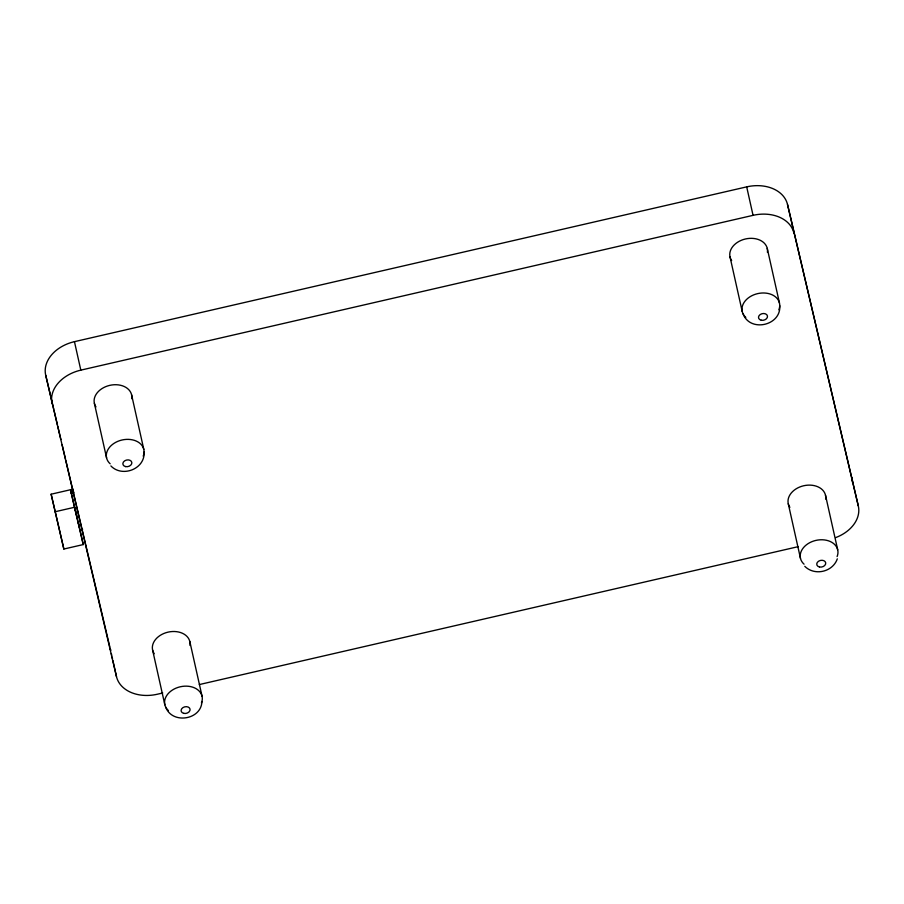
<?xml version="1.0" encoding="UTF-8"?>
<svg xmlns="http://www.w3.org/2000/svg" width="904" height="904" viewBox="0 0 904 904"><rect width="100%" height="100%" fill="white"/><g stroke="black" fill="none" stroke-linecap="round" stroke-linejoin="round"><path stroke-width="1.36" d="M201.92 701.527C201.4 719.9 172.178 724.556 165.726 707.177M144.075 451.966C145.363 468.905 122.266 477.877 110.887 465.922M779.734 305.586C781.485 325.508 750.264 332.695 743.144 314.016M837.319 558.83C832.799 572.029 814.628 576.187 804.786 566.322M162.731 692.995L157.307 694.238A35.697 26.272 -12.6 0 1 116.503 676.667L45.72 375.262A35.697 26.272 -12.6 0 1 74.444 341.667L746.693 186.868A35.697 26.272 -12.6 0 1 787.497 204.451L858.28 505.844A35.697 26.272 -12.6 0 1 835.782 537.564M79.936 529.71L83.258 544.57L63.856 549.033L51.132 494.205L73.122 489.132M73.337 490.036L70.749 490.623L71.405 493.561L74.026 492.962M73.823 492.07L71.19 492.669L79.993 529.947L82.614 529.348M55.054 511.754L74.456 507.291L70.535 489.731M199.321 684.565L798.379 546.615M787.508 204.44L858.28 505.844M45.72 375.262L53.765 409.376M54.082 410.687L57.483 425.129M57.799 426.439L60.896 439.559M62.127 444.802L65.54 459.243M65.845 460.554L73.586 493.358M73.902 494.669L90.004 562.898M90.31 564.209L98.05 597.013M98.366 598.324L106.107 631.128M106.412 632.438L109.825 646.88M74.614 507.042L76.817 516.365M78.072 521.687L79.326 527.009M74.456 507.291L83.258 544.57M51.132 494.205L63.856 549.033M825.488 495.166L837.703 549.813M767.247 248.385L779.463 303.032M746.693 186.868L753.055 215.344L80.818 370.143L74.456 341.667M788.265 503.731L800.481 558.378M730.025 256.951L742.24 311.597M189.829 641.546L202.044 696.182M131.588 394.765L143.804 449.412M152.618 650.112L164.833 704.758M94.378 403.331L106.593 457.978M110.525 649.965L110.13 648.191A35.697 26.272 -12.6 0 0 110.819 650.451M111.328 653.524L111.723 655.31M112.119 657.084L112.514 658.869M112.91 660.643L116.492 676.667M52.093 403.738A35.697 26.272 -12.6 0 1 80.818 370.143M753.055 215.333A35.697 26.272 -12.6 0 1 793.859 232.927M851.907 477.368A35.697 26.272 -12.6 0 1 852.427 482.16M110.152 463.786A19.097 14.057 -12.6 0 1 121.961 440.011A19.097 14.057 -12.6 0 1 143.205 456.17M95.982 406.936A19.097 14.057 -12.6 0 1 109.757 385.364A19.097 14.057 -12.6 0 1 131.758 398.698M804.051 564.186A19.097 14.057 -12.6 0 1 815.86 540.411A19.097 14.057 -12.6 0 1 837.104 556.57M789.881 507.325A19.097 14.057 -12.6 0 1 803.645 485.764A19.097 14.057 -12.6 0 1 825.657 499.087M745.811 317.406A19.097 14.057 -12.6 0 1 757.62 293.63A19.097 14.057 -12.6 0 1 778.864 309.789M731.641 260.555A19.097 14.057 -12.6 0 1 745.404 238.984A19.097 14.057 -12.6 0 1 767.417 252.318M168.393 710.555A19.097 14.057 -12.6 0 1 180.212 686.791A19.097 14.057 -12.6 0 1 201.445 702.95M154.222 653.705A19.097 14.057 -12.6 0 1 167.997 632.145A19.097 14.057 -12.6 0 1 189.998 645.467M125.588 466.588A4.554 3.356 -12.6 0 0 131.814 462.441A4.554 3.356 -12.6 0 0 124.639 460.859A4.554 3.356 -12.6 0 0 125.588 466.588M819.476 566.989A4.554 3.356 -12.6 0 0 825.702 562.842A4.554 3.356 -12.6 0 0 818.515 561.26A4.554 3.356 -12.6 0 0 819.476 566.989M761.236 320.219A4.554 3.356 -12.6 0 0 767.462 316.061A4.554 3.356 -12.6 0 0 760.275 314.49A4.554 3.356 -12.6 0 0 761.236 320.219M183.828 713.369A4.554 3.356 -12.6 0 0 190.055 709.211A4.554 3.356 -12.6 0 0 182.879 707.64A4.554 3.356 -12.6 0 0 183.828 713.369"/></g></svg>
